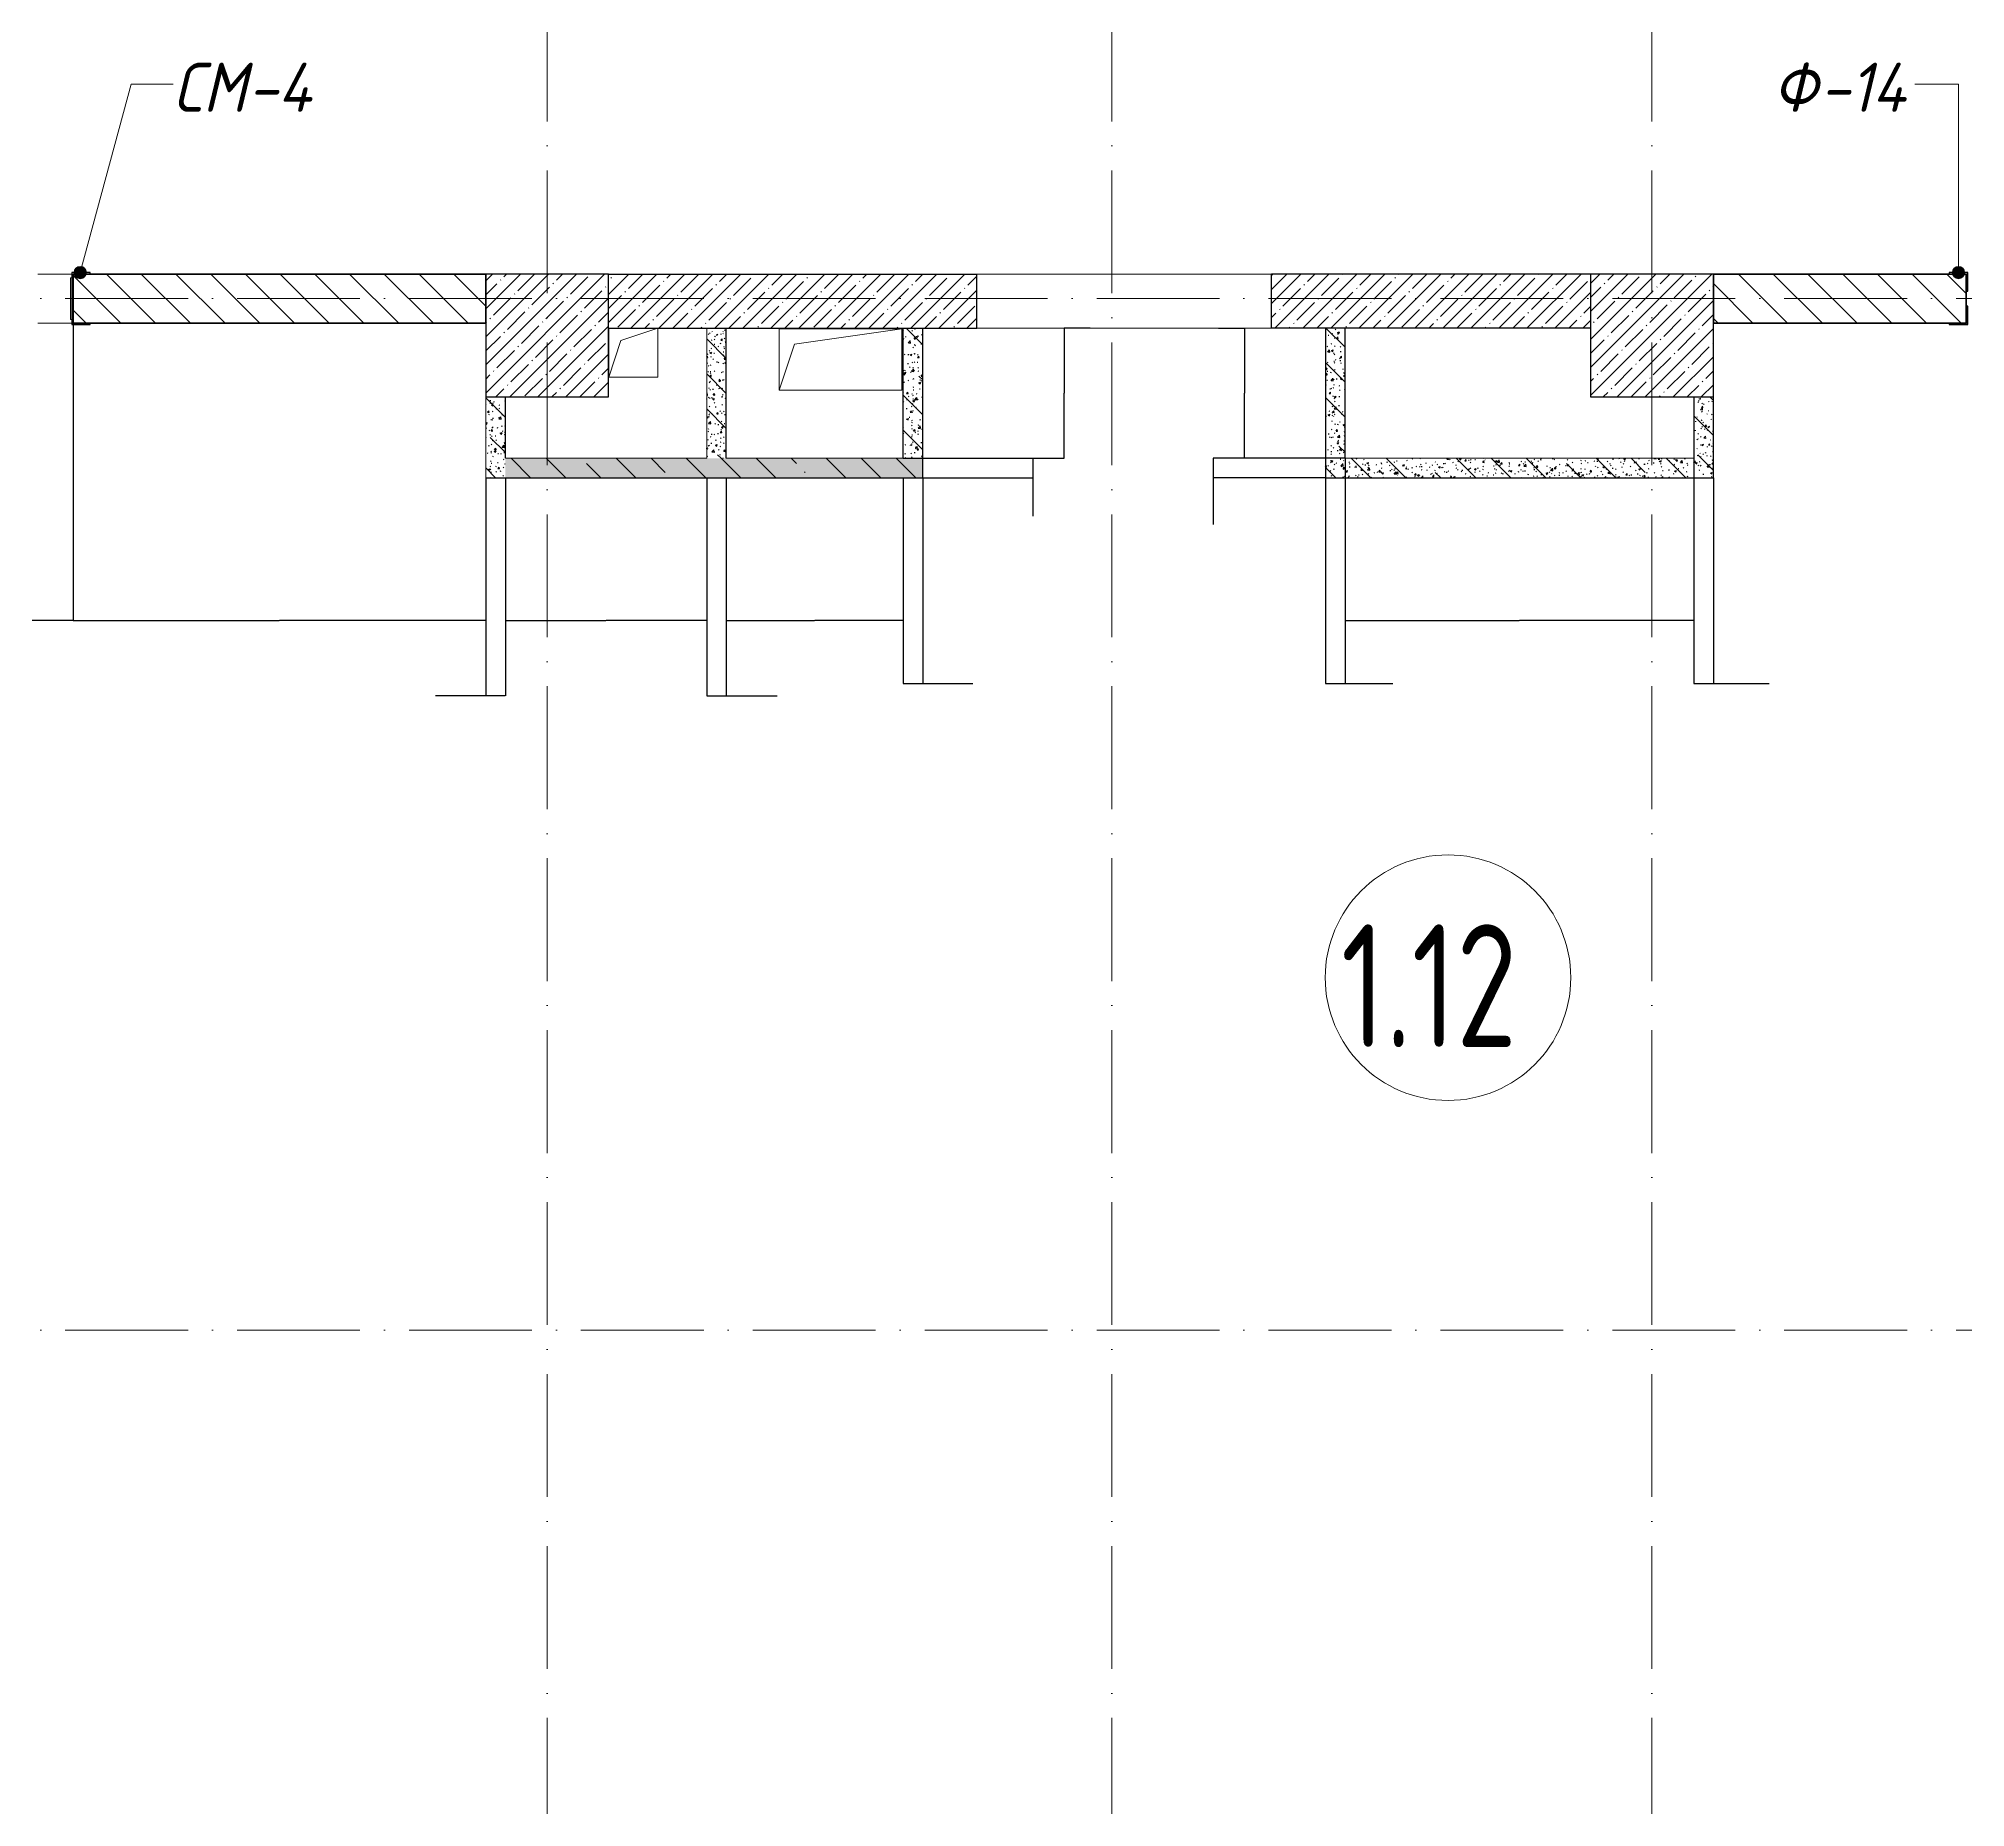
# Model space of a CAD drawing. Header units: millimetres. Extents: x 12986 to 523328, y -9759 to 30092.
# Drawn here: x 112086 to 119934, y 1656 to 8859 of the extents above; entities that cross this region are included whole.
import ezdxf

# ---------------------------------------------------------------- set-up
doc = ezdxf.new("R2010")
doc.units = ezdxf.units.MM
doc.linetypes.add('50_200_ШТРИХ_1Т_ш5_п1_п1_', pattern=[700, 500, -100, 0, -100])
doc.linetypes.add('Штрих короткий', pattern=[300, 150, -150])
for name, color, linetype, lineweight in [('0) ПГП', 1, 'Continuous', 30), ('4) ПГП красный расчет', 12, 'Continuous', 30), ('5) Блок ячеистый', 160, 'Continuous', 60), ('A-ANNO-DIMS', 7, 'Continuous', 9), ('A-AREA-IDEN', 7, 'Continuous', 9), ('A-DOOR-2', 7, 'Continuous', 5), ('A-DOOR-3', 7, 'Штрих короткий', 5), ('A-FLOR', 7, 'Continuous', 9), ('A-GENM', 7, 'Continuous', 9), ('A-GENM-1', 7, 'Continuous', 25), ('A-GENM-IDEN', 7, 'Continuous', 9), ('A-WALL-1', 7, 'Continuous', 25), ('A-WALL-6', 18, 'Continuous', 13), ('A-WALL-PATT-1', 7, 'Continuous', 5), ('A-WALL-PATT-4', 250, 'Continuous', 5), ('I-WALL', 7, 'Continuous', 5), ('S-COLS', 7, 'Continuous', 9), ('S-COLS-1', 7, 'Continuous', 5), ('S-COLS-2', 7, 'Continuous', 25), ('Оси-2', 7, '50_200_ШТРИХ_1Т_ш5_п1_п1_', 9)]:
    doc.layers.add(name, color=color, linetype=linetype, lineweight=lineweight)
doc.styles.add('ISOCPEUR_I_3', font='isocpeui.ttf', dxfattribs={"width": 0.9, "height": 200})
doc.styles.add('СПДС', font='ГОСТ тип А.ttf', dxfattribs={"width": 0.9})
doc.dimstyles.get("Standard").update_dxf_attribs({"dimtxt": 0.18, "dimasz": 0.18, "dimexe": 0.18, "dimexo": 0.0625, "dimgap": 0.09, "dimtad": 0, "dimtih": 1, "dimtoh": 1, "dimdec": 4, "dimzin": 0, "dimdsep": 46, "dimtxsty": 'Standard', "dimcen": 0.09, "dimadec": 0, "dimazin": 0, "dimtfac": 1, "dimtdec": 4, "dimtofl": 0, "dimtmove": 0, "dimatfit": 3, "dimfxl": 1, "dimtolj": 1, "dimtzin": 0, "dimarcsym": 0})
pattern_1 = [(135, (61996.89, 0), (-70.71068, -70.71068), [])]
pattern_2 = [(50, (61996.893, 0), (72.873764, -6.37607), [7.62, -83.82]), (355, (61996.89, 0), (-14.09699, 76.42244), [6.096, -67.056]), (100.451, (62002.966, -0.53), (58.776964, 70.04687), [6.476, -71.236]), (46.184, (61996.89, 20.32), (108.43142, -16.81745), [11.43, -125.73]), (96.636, (62005.93, 18.92), (94.961, 98.97089), [9.714, -106.854]), (351.184, (61996.89, 20.32), (94.96227, 98.97018), [9.144, -100.584]), (21, (62007.053, 15.24), (60.64565, -40.90654), [7.62, -83.82]), (326, (62007.05, 15.24), (24.72083, 73.67493), [6.096, -67.056]), (71.451, (62012.11, 11.83), (85.36689, 32.76874), [6.476, -71.236]), (37.5, (61996.893, 0), (1.235525, 33.822432), [3.353, -62.89, 3.353, -64.719, -67.31]), (37.5, (61996.893, 0), (1.235525, 33.822432), [-134.315, 3.353, -63.957]), (7.5, (61996.893, 0), (26.728146, 40.07255), [3.353, -35.458, 3.353, -61.366, -25.654]), (7.5, (61996.893, 0), (26.728146, 40.07255), [-103.53, 3.353, -22.301]), (327.5, (61974.236, 0), (54.236318, -2.292117), [3.353, -22.047, 3.353, -75.895, -105.156]), (327.5, (61974.236, 0), (54.236318, -2.292117), [-104.648, 3.353, -101.803]), (317.5, (61964.076, 0), (59.25158, 10.17014), [3.353, -29.667, 3.353, -49.276, -74.676]), (317.5, (61964.076, 0), (59.25158, 10.17014), [-85.649, 3.353, -71.323])]
pattern_3 = [(135, (61996.9, 0), (-142.5612, -142.5612), []), (135, (62139.46, 0), (-142.5612, -142.5612), [252.016, -50.403, 3.353, -47.05])]
pattern_4 = [(45, (61996.89, 0), (-57.02463, 57.02463), []), (45, (62053.92, 0), (-57.02463, 57.02463), [100.806, -20.161, 3.353, -16.808])]

# ---------------------------------------------------------------- blocks, each defined once
blk = doc.blocks.new('BSC_Колонна _Прямоугольная - 500х500-V3-АР1_Кладочный план 1 этажа')
at = {"layer": 'S-COLS-1'}
h = blk.add_hatch(dxfattribs=at)
h.set_pattern_fill('FP_11', color=256, style=0, pattern_type=2)
h.set_pattern_definition([(45, (-52160, -7650), (-57.02463, 57.02463), []), (45, (-52102.975, -7650), (-57.02463, 57.02463), [100.806, -20.161, 3.353, -16.808])])
h.paths.add_polyline_path([(-250, -250), (250, -250), (250, 250), (-250, 250), (-250, 30)], flags=0)
at = {"layer": 'S-COLS-2'}
for p, q in [((250, 250), (-250, 250)), ((-250, 250), (-250, -250)), ((250, -250), (250, 30)), ((-250, -250), (250, -250))]:
    blk.add_line(p, q, dxfattribs=at)
blk = doc.blocks.new('BSC_Колонна _Прямоугольная - 500х500-V11-АР1_Кладочный план 1 этажа')
at = {"layer": 'S-COLS-1'}
h = blk.add_hatch(dxfattribs=at)
h.set_pattern_fill('FP_26', color=256, style=0, pattern_type=2)
h.set_pattern_definition([(45, (-56660, -7650), (-57.02463, 57.02463), []), (45, (-56602.975, -7650), (-57.02463, 57.02463), [100.806, -20.161, 3.353, -16.808])])
h.paths.add_polyline_path([(-250, -250), (250, -250), (250, 250), (-250, 250)], flags=0)
at = {"layer": 'S-COLS-2'}
for p, q in [((250, 250), (-250, 250)), ((-250, 250), (-250, -250)), ((250, -250), (250, 250)), ((-250, -250), (250, -250))]:
    blk.add_line(p, q, dxfattribs=at)
blk = doc.blocks.new('AR_Отверстие прямоугольное _в плите_ - AR_Отверстие прямоугольное _в плите_-V47-АР1_Кладочный план 1 этажа')
at = {"layer": 'A-GENM'}
for p, q in [((250, 125), (-250, 125)), ((-250, 125), (-250, -125)), ((-187.5, 62.5), (250, 125)), ((250, -125), (250, 125)), ((-250, -125), (-187.5, 62.5)), ((-250, -125), (250, -125))]:
    blk.add_line(p, q, dxfattribs=at)
blk = doc.blocks.new('AR_Отверстие прямоугольное _в плите_ - AR_Отверстие прямоугольное _в плите_-V48-АР1_Кладочный план 1 этажа')
at = {"layer": 'A-GENM'}
for p, q in [((-100, 100), (-100, -100)), ((-50, 50), (100, 100)), ((100, -100), (100, 100)), ((-100, -100), (-50, 50)), ((-100, -100), (100, -100))]:
    blk.add_line(p, q, dxfattribs=at)
blk = doc.blocks.new('Проем_Дверь_БезПР - 1650х2400h витражный-V83-АР1_Кладочный план 1 этажа')
at = {"layer": 'A-DOOR-3'}
for p, q in [((819, 100), (-825, 100)), ((819, -100), (-825, -100))]:
    blk.add_line(p, q, dxfattribs=at)
blk = doc.blocks.new('Фахверк_СКБ_Уголок_Тип 2 - СМ-4_200х2530h-26866777-АР1_Кладочный план 1 этажа')
at = {"layer": 'A-GENM-1'}
for p, q in [((125, 156), (125, 81)), ((200, 156), (125, 156)), ((125, 81), (131, 81)), ((131, 81), (131, 150)), ((131, 150), (200, 150)), ((200, 150), (200, 156)), ((131, 19), (125, 19)), ((125, 19), (125, -56)), ((131, -50), (131, 19)), ((125, -56), (200, -56)), ((200, -50), (131, -50)), ((200, -56), (200, -50))]:
    blk.add_line(p, q, dxfattribs=at)
blk = doc.blocks.new('Стойка_Влож_Полоса боковая - Полоса-27101091-АР1_Кладочный план 1 этажа')
at = {"layer": 'A-GENM'}
for p, q in [((-5, 85), (0, 85)), ((-5, -85), (-5, 85)), ((0, 31), (0, -31)), ((0, -85), (-5, -85))]:
    blk.add_line(p, q, dxfattribs=at)
blk = doc.blocks.new('Фахверк_СКБ_Уголок - Ф-14_200х4010 h _потолок _3_880_-26977327-АР1_Кладочный план 1 этажа')
at = {"layer": 'A-GENM-1'}
for p, q in [((200, 156), (125, 156)), ((125, 156), (125, 81)), ((125, 81), (131, 81)), ((131, 81), (131, 150)), ((131, 150), (200, 150)), ((200, 150), (200, 156)), ((131, 19), (125, 19)), ((125, 19), (125, -56)), ((131, -50), (131, 19)), ((125, -56), (200, -56)), ((200, -50), (131, -50)), ((200, -56), (200, -50))]:
    blk.add_line(p, q, dxfattribs=at)
blk = doc.blocks.new('DIMBLOCK358-АР1_Кладочный план 1 этажа')
at = {"layer": 'A-ANNO-DIMS', "color": 0, "lineweight": -2, "transparency": 16777216}
for p, q in [((110576.9, 7699.9), (110576.9, 6489.1)), ((112226.9, 7699.9), (112226.9, 6489.1)), ((110577.1, 6489.3), (111401.2, 6489.3)), ((112226.7, 6489.3), (111402.6, 6489.3))]:
    blk.add_line(p, q, dxfattribs=at)
at = {"layer": 'A-ANNO-DIMS', "color": 0, "transparency": 16777216}
for points in [[(110577.1, 6489.4), (110577.1, 6489.3), (110576.9, 6489.3)], [(112226.7, 6489.4), (112226.7, 6489.3), (112226.9, 6489.3)]]:
    blk.add_solid(points, dxfattribs=at)
at = {"layer": 'Defpoints', "color": 0, "transparency": 16777216}
for p in [(110576.9, 7700), (112226.9, 7700), (112226.9, 6489.3)]:
    blk.add_point(p, dxfattribs=at)
at = {"layer": 'A-ANNO-DIMS', "color": 0, "transparency": 16777216, "insert": (111401.9, 6489.3), "char_height": 0.18, "width": 560.814, "attachment_point": 5}
blk.add_mtext('\\A1;1650.0000', dxfattribs=at)
blk = doc.blocks.new('DIMBLOCK359-АР1_Кладочный план 1 этажа')
at = {"layer": 'A-ANNO-DIMS', "color": 0, "lineweight": -2, "transparency": 16777216}
for p, q in [((112226.9, 7699.9), (112226.9, 6489.1)), ((113906.9, 7069.9), (113906.9, 6489.1)), ((112227.1, 6489.3), (113066.1, 6489.3)), ((113906.7, 6489.3), (113067.7, 6489.3))]:
    blk.add_line(p, q, dxfattribs=at)
at = {"layer": 'A-ANNO-DIMS', "color": 0, "transparency": 16777216}
for points in [[(112227.1, 6489.4), (112227.1, 6489.3), (112226.9, 6489.3)], [(113906.7, 6489.4), (113906.7, 6489.3), (113906.9, 6489.3)]]:
    blk.add_solid(points, dxfattribs=at)
at = {"layer": 'Defpoints', "color": 0, "transparency": 16777216}
for p in [(112226.9, 7700), (113906.9, 7070), (113906.9, 6489.3)]:
    blk.add_point(p, dxfattribs=at)
at = {"layer": 'A-ANNO-DIMS', "color": 0, "transparency": 16777216, "insert": (113066.9, 6489.3), "char_height": 0.18, "width": 560.814, "attachment_point": 5}
blk.add_mtext('\\A1;1679.9999', dxfattribs=at)
blk = doc.blocks.new('DIMBLOCK360-АР1_Кладочный план 1 этажа')
at = {"layer": 'A-ANNO-DIMS', "color": 0, "lineweight": -2, "transparency": 16777216}
for p, q in [((113906.9, 7069.9), (113906.9, 6182.2)), ((113986.9, 7066.9), (113986.9, 6182.2)), ((113906.9, 6182.4), (113702, 6182.4)), ((113986.7, 6182.4), (113907.1, 6182.4))]:
    blk.add_line(p, q, dxfattribs=at)
at = {"layer": 'A-ANNO-DIMS', "color": 0, "transparency": 16777216}
for points in [[(113907.1, 6182.4), (113907.1, 6182.3), (113906.9, 6182.4)], [(113986.7, 6182.4), (113986.7, 6182.3), (113986.9, 6182.4)]]:
    blk.add_solid(points, dxfattribs=at)
at = {"layer": 'Defpoints', "color": 0, "transparency": 16777216}
for p in [(113906.9, 7070), (113986.9, 7067), (113986.9, 6182.4)]:
    blk.add_point(p, dxfattribs=at)
at = {"layer": 'A-ANNO-DIMS', "color": 0, "transparency": 16777216, "insert": (113549.7, 6182.5), "char_height": 0.18, "width": 303.391, "attachment_point": 1, "line_spacing_factor": 1.149209}
blk.add_mtext('\\A1;80.0000', dxfattribs=at)
blk = doc.blocks.new('DIMBLOCK361-АР1_Кладочный план 1 этажа')
at = {"layer": 'A-ANNO-DIMS', "color": 0, "lineweight": -2, "transparency": 16777216}
for p, q in [((113986.9, 7066.9), (113986.9, 6489.1)), ((114806.9, 7066.9), (114806.9, 6489.1)), ((113987.1, 6489.3), (114396.2, 6489.3)), ((114806.7, 6489.3), (114397.5, 6489.3))]:
    blk.add_line(p, q, dxfattribs=at)
at = {"layer": 'A-ANNO-DIMS', "color": 0, "transparency": 16777216}
for points in [[(113987.1, 6489.4), (113987.1, 6489.3), (113986.9, 6489.3)], [(114806.7, 6489.4), (114806.7, 6489.3), (114806.9, 6489.3)]]:
    blk.add_solid(points, dxfattribs=at)
at = {"layer": 'Defpoints', "color": 0, "transparency": 16777216}
for p in [(113986.9, 7067), (114806.9, 7067), (114806.9, 6489.3)]:
    blk.add_point(p, dxfattribs=at)
at = {"layer": 'A-ANNO-DIMS', "color": 0, "transparency": 16777216, "insert": (114396.9, 6489.3), "char_height": 0.18, "width": 455.087, "attachment_point": 5}
blk.add_mtext('\\A1;820.0000', dxfattribs=at)
blk = doc.blocks.new('DIMBLOCK362-АР1_Кладочный план 1 этажа')
at = {"layer": 'A-ANNO-DIMS', "color": 0, "lineweight": -2, "transparency": 16777216}
for p, q in [((114806.9, 7066.9), (114806.9, 6182.2)), ((114886.9, 7066.9), (114886.9, 6182.2)), ((114807.1, 6182.4), (114886.7, 6182.4)), ((114886.9, 6182.4), (115094.2, 6182.4))]:
    blk.add_line(p, q, dxfattribs=at)
at = {"layer": 'A-ANNO-DIMS', "color": 0, "transparency": 16777216}
for points in [[(114807.1, 6182.4), (114807.1, 6182.3), (114806.9, 6182.4)], [(114886.7, 6182.4), (114886.7, 6182.3), (114886.9, 6182.4)]]:
    blk.add_solid(points, dxfattribs=at)
at = {"layer": 'Defpoints', "color": 0, "transparency": 16777216}
for p in [(114806.9, 7067), (114886.9, 7067), (114886.9, 6182.4)]:
    blk.add_point(p, dxfattribs=at)
at = {"layer": 'A-ANNO-DIMS', "color": 0, "transparency": 16777216, "insert": (114943.1, 6182.5), "char_height": 0.18, "width": 303.391, "attachment_point": 1, "line_spacing_factor": 1.149209}
blk.add_mtext('\\A1;80.0000', dxfattribs=at)
blk = doc.blocks.new('DIMBLOCK363-АР1_Кладочный план 1 этажа')
at = {"layer": 'A-ANNO-DIMS', "color": 0, "lineweight": -2, "transparency": 16777216}
for p, q in [((114886.9, 7066.9), (114886.9, 6489.1)), ((115606.9, 7066.9), (115606.9, 6489.1)), ((114887.1, 6489.3), (115246.2, 6489.3)), ((115606.7, 6489.3), (115247.5, 6489.3))]:
    blk.add_line(p, q, dxfattribs=at)
at = {"layer": 'A-ANNO-DIMS', "color": 0, "transparency": 16777216}
for points in [[(114887.1, 6489.4), (114887.1, 6489.3), (114886.9, 6489.3)], [(115606.7, 6489.4), (115606.7, 6489.3), (115606.9, 6489.3)]]:
    blk.add_solid(points, dxfattribs=at)
at = {"layer": 'Defpoints', "color": 0, "transparency": 16777216}
for p in [(114886.9, 7067), (115606.9, 7067), (115606.9, 6489.3)]:
    blk.add_point(p, dxfattribs=at)
at = {"layer": 'A-ANNO-DIMS', "color": 0, "transparency": 16777216, "insert": (115246.9, 6489.3), "char_height": 0.18, "width": 455.087, "attachment_point": 5}
blk.add_mtext('\\A1;720.0000', dxfattribs=at)
blk = doc.blocks.new('DIMBLOCK364-АР1_Кладочный план 1 этажа')
at = {"layer": 'A-ANNO-DIMS', "color": 0, "lineweight": -2, "transparency": 16777216}
for p, q in [((115606.9, 7066.9), (115606.9, 6232.2)), ((115686.9, 7069.9), (115686.9, 6232.2)), ((115607.1, 6232.4), (115686.7, 6232.4)), ((115686.9, 6232.4), (115891.5, 6232.4))]:
    blk.add_line(p, q, dxfattribs=at)
at = {"layer": 'A-ANNO-DIMS', "color": 0, "transparency": 16777216}
for points in [[(115607.1, 6232.4), (115607.1, 6232.3), (115606.9, 6232.4)], [(115686.7, 6232.4), (115686.7, 6232.3), (115686.9, 6232.4)]]:
    blk.add_solid(points, dxfattribs=at)
at = {"layer": 'Defpoints', "color": 0, "transparency": 16777216}
for p in [(115606.9, 7067), (115686.9, 7070), (115686.9, 6232.4)]:
    blk.add_point(p, dxfattribs=at)
at = {"layer": 'A-ANNO-DIMS', "color": 0, "transparency": 16777216, "insert": (115740.4, 6232.5), "char_height": 0.18, "width": 303.391, "attachment_point": 1, "line_spacing_factor": 1.149209}
blk.add_mtext('\\A1;80.0000', dxfattribs=at)
blk = doc.blocks.new('DIMBLOCK367-АР1_Кладочный план 1 этажа')
at = {"layer": 'A-ANNO-DIMS', "color": 0, "lineweight": -2, "transparency": 16777216}
for p, q in [((116368.9, 7680), (116262.7, 7680)), ((116262.9, 7679.8), (116262.9, 7415.2)), ((116262.9, 7150.2), (116262.9, 7414.8)), ((115607, 7150), (116263.1, 7150))]:
    blk.add_line(p, q, dxfattribs=at)
at = {"layer": 'A-ANNO-DIMS', "color": 0, "transparency": 16777216}
for points in [[(116262.8, 7679.8), (116262.9, 7679.8), (116262.9, 7680)], [(116262.8, 7150.2), (116262.9, 7150.2), (116262.9, 7150)]]:
    blk.add_solid(points, dxfattribs=at)
at = {"layer": 'Defpoints', "color": 0, "transparency": 16777216}
for p in [(116368.9, 7680), (115606.9, 7150), (116262.9, 7150)]:
    blk.add_point(p, dxfattribs=at)
at = {"layer": 'A-ANNO-DIMS', "color": 0, "transparency": 16777216, "insert": (116262.9, 7415), "char_height": 0.18, "width": 455.087, "attachment_point": 5}
blk.add_mtext('\\A1;530.0000', dxfattribs=at)
blk = doc.blocks.new('DIMBLOCK368-АР1_Кладочный план 1 этажа')
at = {"layer": 'A-ANNO-DIMS', "color": 0, "lineweight": -2, "transparency": 16777216}
for p, q in [((115607, 7150), (116135.5, 7150)), ((116135.3, 7149.8), (116135.3, 7070.2)), ((115687, 7070), (116135.5, 7070)), ((116135.3, 7070), (116135.3, 6914.1)), ((116135.3, 6914.1), (116135.1, 6914.1))]:
    blk.add_line(p, q, dxfattribs=at)
at = {"layer": 'A-ANNO-DIMS', "color": 0, "transparency": 16777216}
for points in [[(116135.3, 7149.8), (116135.3, 7149.8), (116135.3, 7150)], [(116135.3, 7070.2), (116135.3, 7070.2), (116135.3, 7070)]]:
    blk.add_solid(points, dxfattribs=at)
at = {"layer": 'Defpoints', "color": 0, "transparency": 16777216}
for p in [(115606.9, 7150), (115686.9, 7070), (116135.3, 7070)]:
    blk.add_point(p, dxfattribs=at)
at = {"layer": 'A-ANNO-DIMS', "color": 0, "transparency": 16777216, "insert": (116134.8, 6762.4), "char_height": 0.18, "width": 303.391, "attachment_point": 1, "rotation": 90, "line_spacing_factor": 1.149209}
blk.add_mtext('\\A1;80.0000', dxfattribs=at)
blk = doc.blocks.new('DIMBLOCK369-АР1_Кладочный план 1 этажа')
at = {"layer": 'A-ANNO-DIMS', "color": 0, "lineweight": -2, "transparency": 16777216}
for p, q in [((117406.9, 7149.9), (117406.9, 6232.2)), ((117326.9, 7069.9), (117326.9, 6232.2)), ((117327.1, 6232.4), (117406.7, 6232.4)), ((117406.9, 6232.4), (117601.2, 6232.4))]:
    blk.add_line(p, q, dxfattribs=at)
at = {"layer": 'A-ANNO-DIMS', "color": 0, "transparency": 16777216}
for points in [[(117327.1, 6232.4), (117327.1, 6232.3), (117326.9, 6232.4)], [(117406.7, 6232.4), (117406.7, 6232.3), (117406.9, 6232.4)]]:
    blk.add_solid(points, dxfattribs=at)
at = {"layer": 'Defpoints', "color": 0, "transparency": 16777216}
for p in [(117406.9, 7150), (117326.9, 7070), (117406.9, 6232.4)]:
    blk.add_point(p, dxfattribs=at)
at = {"layer": 'A-ANNO-DIMS', "color": 0, "transparency": 16777216, "insert": (117450.1, 6232.5), "char_height": 0.18, "width": 303.391, "attachment_point": 1, "line_spacing_factor": 1.149209}
blk.add_mtext('\\A1;80.0000', dxfattribs=at)
blk = doc.blocks.new('DIMBLOCK370-АР1_Кладочный план 1 этажа')
at = {"layer": 'A-ANNO-DIMS', "color": 0, "lineweight": -2, "transparency": 16777216}
for p, q in [((117406.9, 7149.9), (117406.9, 6489.1)), ((118826.9, 7149.9), (118826.9, 6489.1)), ((117407.1, 6489.3), (118116.2, 6489.3)), ((118826.7, 6489.3), (118117.6, 6489.3))]:
    blk.add_line(p, q, dxfattribs=at)
at = {"layer": 'A-ANNO-DIMS', "color": 0, "transparency": 16777216}
for points in [[(117407.1, 6489.4), (117407.1, 6489.3), (117406.9, 6489.3)], [(118826.7, 6489.4), (118826.7, 6489.3), (118826.9, 6489.3)]]:
    blk.add_solid(points, dxfattribs=at)
at = {"layer": 'Defpoints', "color": 0, "transparency": 16777216}
for p in [(117406.9, 7150), (118826.9, 7150), (118826.9, 6489.3)]:
    blk.add_point(p, dxfattribs=at)
at = {"layer": 'A-ANNO-DIMS', "color": 0, "transparency": 16777216, "insert": (118116.9, 6489.3), "char_height": 0.18, "width": 579.201, "attachment_point": 5}
blk.add_mtext('\\A1;1420.0000', dxfattribs=at)
blk = doc.blocks.new('DIMBLOCK371-АР1_Кладочный план 1 этажа')
at = {"layer": 'A-ANNO-DIMS', "color": 0, "lineweight": -2, "transparency": 16777216}
for p, q in [((118826.9, 7149.9), (118826.9, 6232.2)), ((118906.9, 7069.9), (118906.9, 6232.2)), ((118827.1, 6232.4), (118906.7, 6232.4)), ((118906.9, 6232.4), (119134.4, 6232.4))]:
    blk.add_line(p, q, dxfattribs=at)
at = {"layer": 'A-ANNO-DIMS', "color": 0, "transparency": 16777216}
for points in [[(118827.1, 6232.4), (118827.1, 6232.3), (118826.9, 6232.4)], [(118906.7, 6232.4), (118906.7, 6232.3), (118906.9, 6232.4)]]:
    blk.add_solid(points, dxfattribs=at)
at = {"layer": 'Defpoints', "color": 0, "transparency": 16777216}
for p in [(118826.9, 7150), (118906.9, 7070), (118906.9, 6232.4)]:
    blk.add_point(p, dxfattribs=at)
at = {"layer": 'A-ANNO-DIMS', "color": 0, "transparency": 16777216, "insert": (118983.3, 6232.5), "char_height": 0.18, "width": 303.391, "attachment_point": 1, "line_spacing_factor": 1.149209}
blk.add_mtext('\\A1;80.0000', dxfattribs=at)
blk = doc.blocks.new('DIMBLOCK372-АР1_Кладочный план 1 этажа')
at = {"layer": 'A-ANNO-DIMS', "color": 0, "lineweight": -2, "transparency": 16777216}
for p, q in [((117406.8, 7150), (116869.9, 7150)), ((116870.1, 7149.8), (116870.1, 7070.2)), ((117326.8, 7070), (116869.9, 7070)), ((116870.1, 7070), (116870.1, 6880.7)), ((116870.1, 6880.7), (116869.9, 6880.7))]:
    blk.add_line(p, q, dxfattribs=at)
at = {"layer": 'A-ANNO-DIMS', "color": 0, "transparency": 16777216}
for points in [[(116870, 7149.8), (116870.1, 7149.8), (116870.1, 7150)], [(116870, 7070.2), (116870.1, 7070.2), (116870.1, 7070)]]:
    blk.add_solid(points, dxfattribs=at)
at = {"layer": 'Defpoints', "color": 0, "transparency": 16777216}
for p in [(116870.1, 7150), (117406.9, 7150), (117326.9, 7070)]:
    blk.add_point(p, dxfattribs=at)
at = {"layer": 'A-ANNO-DIMS', "color": 0, "transparency": 16777216, "insert": (116869.5, 6729), "char_height": 0.18, "width": 303.391, "attachment_point": 1, "rotation": 90, "line_spacing_factor": 1.149209}
blk.add_mtext('\\A1;80.0000', dxfattribs=at)
blk = doc.blocks.new('DIMBLOCK373-АР1_Кладочный план 1 этажа')
at = {"layer": 'A-ANNO-DIMS', "color": 0, "lineweight": -2, "transparency": 16777216}
for p, q in [((116891.6, 7680), (116997.8, 7680)), ((116997.6, 7679.8), (116997.6, 7415.2)), ((116997.6, 7150.2), (116997.6, 7414.8)), ((117406.8, 7150), (116997.4, 7150))]:
    blk.add_line(p, q, dxfattribs=at)
at = {"layer": 'A-ANNO-DIMS', "color": 0, "transparency": 16777216}
for points in [[(116997.6, 7679.8), (116997.7, 7679.8), (116997.6, 7680)], [(116997.6, 7150.2), (116997.7, 7150.2), (116997.6, 7150)]]:
    blk.add_solid(points, dxfattribs=at)
at = {"layer": 'Defpoints', "color": 0, "transparency": 16777216}
for p in [(116891.6, 7680), (116997.6, 7680), (117406.9, 7150)]:
    blk.add_point(p, dxfattribs=at)
at = {"layer": 'A-ANNO-DIMS', "color": 0, "transparency": 16777216, "insert": (116997.6, 7415), "char_height": 0.18, "width": 455.087, "attachment_point": 5}
blk.add_mtext('\\A1;530.0000', dxfattribs=at)
blk = doc.blocks.new('Марка_Помещения - Номер-25198446-Объем проектирования 1 этажа')
at = {"layer": 'A-AREA-IDEN'}
for start, end in [(360, 180), (180, 360)]:
    blk.add_arc((0, 0), 2.5, start, end, dxfattribs=at)

msp = doc.modelspace()

# ---------------------------------------------------------------- hatches: boundary and pattern name
at = {"layer": '0) ПГП'}
h = msp.add_hatch(dxfattribs=at)
h.set_pattern_fill('FP_16', color=256, style=0, pattern_type=2)
h.set_pattern_definition(pattern_2)
h.paths.add_polyline_path([(114886.89327, 7150.00001), (114886.89327, 7640.00001), (114806.89327, 7640.00001), (114806.89327, 7150.00001)], flags=0)
h = msp.add_hatch(dxfattribs=at)
h.set_pattern_fill('FP_16', color=256, style=0, pattern_type=2)
h.set_pattern_definition(pattern_2)
h.paths.add_polyline_path([(115606.89327, 7150.00001), (115686.89327, 7150.00001), (115686.89327, 7640.00001), (115606.89327, 7640.00001)], flags=0)
h = msp.add_hatch(dxfattribs=at)
h.set_pattern_fill('FP_17', color=256, style=0, pattern_type=2)
h.set_pattern_definition(pattern_3)
h.paths.add_polyline_path([(115606.89327, 7150.00001), (115686.89327, 7150.00001), (115686.89327, 7640.00001), (115606.89327, 7640.00001)], flags=0)
h = msp.add_hatch(dxfattribs=at)
h.set_pattern_fill('FP_16', color=256, style=0, pattern_type=2)
h.set_pattern_definition(pattern_2)
h.paths.add_polyline_path([(117406.89327, 7070.00001), (117406.89327, 7680.00001), (117326.89327, 7680.00001), (117326.89327, 7070.00001)], flags=0)
h = msp.add_hatch(dxfattribs=at)
h.set_pattern_fill('FP_17', color=256, style=0, pattern_type=2)
h.set_pattern_definition(pattern_3)
h.paths.add_polyline_path([(117406.89327, 7070.00001), (117406.89327, 7680.00001), (117326.89327, 7680.00001), (117326.89327, 7070.00001)], flags=0)
h = msp.add_hatch(dxfattribs=at)
h.set_pattern_fill('FP_16', color=256, style=0, pattern_type=2)
h.set_pattern_definition(pattern_2)
h.paths.add_polyline_path([(113986.89327, 7070.00001), (113986.89327, 7400.00001), (113906.89327, 7400.00001), (113906.89327, 7070.00001)], flags=0)
h = msp.add_hatch(dxfattribs=at)
h.set_pattern_fill('FP_16', color=256, style=0, pattern_type=2)
h.set_pattern_definition(pattern_2)
h.paths.add_polyline_path([(115686.89327, 7070.00001), (115686.89327, 7150.00001), (113986.89327, 7150.00001), (113986.89327, 7070.00001), (114616.18047, 7070.00001)], flags=0)
h = msp.add_hatch(dxfattribs=at)
h.set_pattern_fill('FP_17', color=256, style=0, pattern_type=2)
h.set_pattern_definition(pattern_3)
h.paths.add_polyline_path([(115686.89327, 7070.00001), (115686.89327, 7150.00001), (113986.89327, 7150.00001), (113986.89327, 7070.00001), (114616.18047, 7070.00001)], flags=0)
h = msp.add_hatch(dxfattribs=at)
h.set_pattern_fill('FP_16', color=256, style=0, pattern_type=2)
h.set_pattern_definition(pattern_2)
h.paths.add_polyline_path([(118906.89327, 7070.00001), (118906.89327, 7150.00001), (117406.89327, 7150.00001), (117406.89327, 7070.00001), (117680.71172, 7070.00001)], flags=0)
h = msp.add_hatch(dxfattribs=at)
h.set_pattern_fill('FP_17', color=256, style=0, pattern_type=2)
h.set_pattern_definition(pattern_3)
h.paths.add_polyline_path([(118906.89327, 7070.00001), (118906.89327, 7150.00001), (117406.89327, 7150.00001), (117406.89327, 7070.00001), (117680.71172, 7070.00001)], flags=0)
at = {"layer": '5) Блок ячеистый'}
h = msp.add_hatch(dxfattribs=at)
h.set_pattern_fill('FP_3', color=256, style=0, pattern_type=2)
h.set_pattern_definition(pattern_1)
h.paths.add_polyline_path([(113906.89327, 7700.00001), (113906.89327, 7900.00001), (112226.89333, 7900.00001), (112226.89333, 7700.00001), (112295.89333, 7700.00001)], flags=0)
h.paths.add_polyline_path([(110507.89333, 7700.00001), (110576.89333, 7700.00001), (110576.89333, 7900.00001), (109906.89333, 7900.00001), (109906.89333, 7700.00001)], flags=0)
h = msp.add_hatch(dxfattribs=at)
h.set_pattern_fill('FP_3', color=256, style=0, pattern_type=2)
h.set_pattern_definition(pattern_1)
h.paths.add_polyline_path([(121586.89327, 7700.00001), (122906.89327, 7700.00001), (122906.89327, 7900.00001), (121586.89327, 7900.00001), (121586.89327, 7769.00001)], flags=0)
h.paths.add_polyline_path([(118906.89327, 7700.00001), (119936.89327, 7700.00001), (119936.89327, 7900.00001), (118906.89327, 7900.00001), (118906.89327, 7831.00001)], flags=0)
at = {"layer": 'A-GENM-IDEN'}
h = msp.add_hatch(color=256, dxfattribs=at)
edge = h.paths.add_edge_path(flags=0)
edge.add_arc((112255.89333, 7906.00001), 25, 0, 360)
h = msp.add_hatch(color=256, dxfattribs=at)
edge = h.paths.add_edge_path(flags=0)
edge.add_arc((119905.39327, 7906.00001), 25, 0, 360)
at = {"layer": 'A-WALL-PATT-1'}
h = msp.add_hatch(dxfattribs=at)
h.set_pattern_fill('FP_1', color=256, style=0, pattern_type=2)
h.set_pattern_definition(pattern_4)
h.paths.add_polyline_path([(117158.14802, 7680.00001), (117158.14802, 7900.00001), (117106.89327, 7900.00001), (117106.89327, 7680.00001)], flags=0)
h.paths.add_polyline_path([(115906.89327, 7680.00001), (115906.89327, 7900.00001), (114406.89327, 7900.00001), (114406.89327, 7680.00001), (115686.89327, 7680.00001)], flags=0)
h = msp.add_hatch(dxfattribs=at)
h.set_pattern_fill('FP_1', color=256, style=0, pattern_type=2)
h.set_pattern_definition(pattern_4)
h.paths.add_polyline_path([(118406.89327, 7680.00001), (118406.89327, 7900.00001), (117158.14802, 7900.00001), (117158.14802, 7680.00001), (117680.71172, 7680.00001)], flags=0)
at = {"layer": 'A-WALL-PATT-4'}
h = msp.add_hatch(dxfattribs=at)
h.set_pattern_fill('FP_16', color=256, style=0, pattern_type=2)
h.set_pattern_definition(pattern_2)
h.paths.add_polyline_path([(114806.89327, 7640.00001), (114886.89327, 7640.00001), (114886.89327, 7680.00001), (114806.89327, 7680.00001)], flags=0)
h = msp.add_hatch(dxfattribs=at)
h.set_pattern_fill('FP_17', color=256, style=0, pattern_type=2)
h.set_pattern_definition(pattern_3)
h.paths.add_polyline_path([(114886.89327, 7150.00001), (114886.89327, 7640.00001), (114806.89327, 7640.00001), (114806.89327, 7150.00001)], flags=0)
h = msp.add_hatch(dxfattribs=at)
h.set_pattern_fill('FP_16', color=256, style=0, pattern_type=2)
h.set_pattern_definition(pattern_2)
h.paths.add_polyline_path([(115606.89327, 7640.00001), (115686.89327, 7640.00001), (115686.89327, 7680.00001), (115606.89327, 7680.00001)], flags=0)
h = msp.add_hatch(dxfattribs=at)
h.set_pattern_fill('FP_44', color=256, style=0, pattern_type=2)
h.set_pattern_definition([(135, (61996.9, 0), (-142.5619, -142.5619), []), (135, (62139.46, 0), (-142.5619, -142.5619), [252.016, -50.403, 3.353, -47.05])])
h.paths.add_polyline_path([(115606.89327, 7640.00001), (115686.89327, 7640.00001), (115686.89327, 7680.00001), (115606.89327, 7680.00001)], flags=0)
h = msp.add_hatch(dxfattribs=at)
h.set_pattern_fill('FP_17', color=256, style=0, pattern_type=2)
h.set_pattern_definition(pattern_3)
h.paths.add_polyline_path([(113986.89327, 7070.00001), (113986.89327, 7400.00001), (113906.89327, 7400.00001), (113906.89327, 7070.00001)], flags=0)
h = msp.add_hatch(dxfattribs=at)
h.set_pattern_fill('FP_16', color=256, style=0, pattern_type=2)
h.set_pattern_definition(pattern_2)
h.paths.add_polyline_path([(118906.89327, 7150.00001), (118906.89327, 7400.00001), (118826.89327, 7400.00001), (118826.89327, 7150.00001)], flags=0)
h = msp.add_hatch(dxfattribs=at)
h.set_pattern_fill('FP_17', color=256, style=0, pattern_type=2)
h.set_pattern_definition(pattern_3)
h.paths.add_polyline_path([(118906.89327, 7150.00001), (118906.89327, 7400.00001), (118826.89327, 7400.00001), (118826.89327, 7150.00001)], flags=0)

# ---------------------------------------------------------------- linework, layer by layer
at = {"layer": '0) ПГП'}
for p, q in [((115686.89327, 7070.00001), (115686.89327, 7680.00001)), ((117326.89327, 7680.00001), (117326.89327, 7070.00001)), ((118906.89327, 7070.00001), (118906.89327, 7400.00001))]:
    msp.add_line(p, q, dxfattribs=at)
at = {"layer": '4) ПГП красный расчет'}
for p, q in [((114886.89327, 7150.00001), (114886.89327, 7680.00001)), ((115606.89327, 7150.00001), (115606.89327, 7680.00001)), ((117406.89327, 7150.00001), (117406.89327, 7680.00001)), ((113986.89327, 7150.00001), (113986.89327, 7400.00001)), ((118826.89327, 7400.00001), (118826.89327, 7150.00001)), ((113906.89327, 7070.00001), (115686.89327, 7070.00001)), ((117326.89327, 7070.00001), (118906.89327, 7070.00001))]:
    msp.add_line(p, q, dxfattribs=at)
at = {"layer": '5) Блок ячеистый'}
for p, q in [((113906.89327, 7900.00001), (112295.89333, 7900.00001)), ((119867.89327, 7900.00001), (118906.89327, 7900.00001)), ((112226.89333, 7769.00001), (112226.89333, 7831.00001)), ((112295.89333, 7700.00001), (113906.89327, 7700.00001)), ((118906.89327, 7700.00001), (119867.89327, 7700.00001))]:
    msp.add_line(p, q, dxfattribs=at)
for points in [[(112226.89333, 7900.00001), (113906.89327, 7900.00001), (113906.89327, 7700.00001), (112226.89333, 7700.00001)], [(118906.89327, 7900.00001), (119936.89327, 7900.00001), (119936.89327, 7700.00001), (118906.89327, 7700.00001)]]:
    msp.add_lwpolyline(points, close=True, dxfattribs=at)
at = {"layer": 'A-FLOR'}
for p, q in [((114407.89327, 7480.00001), (114407.89327, 7680.00001)), ((114607.89327, 7680.00001), (114607.89327, 7480.00001)), ((115101.89327, 7677.00001), (115601.89327, 7677.00001)), ((115101.89327, 7427.00001), (115101.89327, 7677.00001)), ((115601.89327, 7677.00001), (115601.89327, 7427.00001)), ((114607.89327, 7480.00001), (114407.89327, 7480.00001)), ((115601.89327, 7427.00001), (115101.89327, 7427.00001))]:
    msp.add_line(p, q, dxfattribs=at)
at = {"layer": 'A-GENM-IDEN'}
for p, q in [((112255.89333, 7906.00001), (112462.71045, 8672.99133)), ((112462.71045, 8672.99133), (112633.71049, 8672.99133)), ((119905.39327, 8672.99133), (119727.51715, 8672.99133)), ((119905.39327, 7906.00001), (119905.39327, 8672.99133))]:
    msp.add_line(p, q, dxfattribs=at)
for centre in [(112255.89333, 7906.00001), (119905.39327, 7906.00001)]:
    msp.add_circle(centre, 25, dxfattribs=at)
at = {"layer": 'A-WALL-1'}
for p, q in [((114406.89327, 7900.00001), (115906.89327, 7900.00001)), ((114406.89327, 7680.00001), (114406.89327, 7900.00001)), ((115906.89327, 7680.00001), (115906.89327, 7900.00001)), ((118406.89327, 7900.00001), (117106.89327, 7900.00001)), ((117106.89327, 7680.00001), (117106.89327, 7900.00001)), ((114406.89327, 7680.00001), (115906.89327, 7680.00001)), ((118406.89327, 7680.00001), (117106.89327, 7680.00001))]:
    msp.add_line(p, q, dxfattribs=at)
at = {"layer": 'A-WALL-6'}
for p, q in [((114806.89327, 7150.00001), (114806.89327, 7680.00001)), ((113906.89327, 7400.00001), (113906.89327, 7070.00001)), ((114806.89327, 7150.00001), (113986.89327, 7150.00001)), ((115606.89327, 7150.00001), (114886.89327, 7150.00001)), ((118826.89327, 7150.00001), (117406.89327, 7150.00001))]:
    msp.add_line(p, q, dxfattribs=at)
at = {"layer": 'I-WALL'}
for p, q in [((115906.89327, 7900.00001), (117106.89327, 7900.00001)), ((117106.89327, 7680.00001), (115906.89327, 7680.00001))]:
    msp.add_line(p, q, dxfattribs=at)
at = {"layer": 'Оси-2'}
for p, q in [((114156.89325, -4080), (114156.89325, 28636.94316)), ((116456.89325, -4080), (116456.89325, 28636.94316)), ((118656.89325, -4080), (118656.89325, 28636.94316)), ((57586.89328, 7800), (187948.52131, 7800)), ((57586.89328, 3600), (187948.52131, 3600))]:
    msp.add_line(p, q, dxfattribs=at)

# ---------------------------------------------------------------- block references
at = {"layer": 'A-AREA-IDEN', "xscale": 199.9999999999999, "yscale": 199.9999999999999, "zscale": 199.9999999999999}
msp.add_blockref('Марка_Помещения - Номер-25198446-Объем проектирования 1 этажа', (117826.17619, 5035.11748), dxfattribs=at)
at = {"layer": 'A-DOOR-2', "rotation": 180}
msp.add_blockref('Проем_Дверь_БезПР - 1650х2400h витражный-V83-АР1_Кладочный план 1 этажа', (111401.89333, 7800.00001), dxfattribs=at)
at = {"layer": 'A-GENM'}
for name, p in [('Стойка_Влож_Полоса боковая - Полоса-27101091-АР1_Кладочный план 1 этажа', (112220.89333, 7800.00001)), ('AR_Отверстие прямоугольное _в плите_ - AR_Отверстие прямоугольное _в плите_-V48-АР1_Кладочный план 1 этажа', (114507.89327, 7580.00001)), ('AR_Отверстие прямоугольное _в плите_ - AR_Отверстие прямоугольное _в плите_-V47-АР1_Кладочный план 1 этажа', (115351.89327, 7552.00001))]:
    msp.add_blockref(name, p, dxfattribs=at)
at = {"layer": 'A-GENM-1'}
msp.add_blockref('Фахверк_СКБ_Уголок_Тип 2 - СМ-4_200х2530h-26866777-АР1_Кладочный план 1 этажа', (112095.89333, 7750.00001), dxfattribs=at)
at = {"layer": 'A-GENM-1', "rotation": 180}
msp.add_blockref('Фахверк_СКБ_Уголок - Ф-14_200х4010 h _потолок _3_880_-26977327-АР1_Кладочный план 1 этажа', (120067.89327, 7850.00001), dxfattribs=at)
at = {"layer": 'S-COLS'}
for name, p in [('BSC_Колонна _Прямоугольная - 500х500-V3-АР1_Кладочный план 1 этажа', (114156.89327, 7650.00001)), ('BSC_Колонна _Прямоугольная - 500х500-V11-АР1_Кладочный план 1 этажа', (118656.89327, 7650.00001))]:
    msp.add_blockref(name, p, dxfattribs=at)

# ---------------------------------------------------------------- texts
at = {"layer": 'A-AREA-IDEN', "insert": (117390.10989, 5252.23609), "char_height": 500, "width": 1096.7085, "attachment_point": 1, "style": 'СПДС'}
msp.add_mtext('1.12', dxfattribs=at)
at = {"layer": 'A-GENM-IDEN', "char_height": 200, "attachment_point": 1, "style": 'ISOCPEUR_I_3'}
for s, insert, width in [('СМ', (112633.71049, 8760.60591), 367.9745625), ('-4', (112937.31986, 8760.60591), 346.329), ('\\fISOCPEUR|b0|i1|c204|p34|;\\W.9;Ф', (119149.71715, 8760.60591), 230.886), ('-14', (119340.21715, 8760.60591), 461.772)]:
    msp.add_mtext(s, dxfattribs=dict(at, insert=insert, width=width))

# ---------------------------------------------------------------- dimensions: what is measured, and where the dimension line sits
at = {"layer": 'A-ANNO-DIMS'}
for base, p1, p2, picture, middle in [((112226.89333, 6489.32719), (110576.89333, 7700.00001), (112226.89333, 7700.00001), 'DIMBLOCK358-АР1_Кладочный план 1 этажа', (111401.89333, 6489.32719)), ((113906.89327, 6489.32719), (112226.89333, 7700.00001), (113906.89327, 7070.00001), 'DIMBLOCK359-АР1_Кладочный план 1 этажа', (113066.8933, 6489.32719)), ((118826.89327, 6489.32719), (117406.89327, 7150.00001), (118826.89327, 7150.00001), 'DIMBLOCK370-АР1_Кладочный план 1 этажа', (118116.89327, 6489.32719)), ((114806.89327, 6489.32719), (113986.89327, 7066.95201), (114806.89327, 7066.95201), 'DIMBLOCK361-АР1_Кладочный план 1 этажа', (114396.89327, 6489.32719)), ((115606.89327, 6489.32719), (114886.89327, 7066.95201), (115606.89327, 7066.95201), 'DIMBLOCK363-АР1_Кладочный план 1 этажа', (115246.89327, 6489.32719))]:
    dim = msp.add_linear_dim(base=base, p1=p1, p2=p2, dimstyle='Standard', dxfattribs=at)
    dim.commit()
    dim.dimension.update_dxf_attribs({"geometry": picture, "text_midpoint": middle})
for base, p1, p2, picture, middle in [((116262.87483, 7150.00001), (116368.94085, 7680.00001), (115606.89327, 7150.00001), 'DIMBLOCK367-АР1_Кладочный план 1 этажа', (116262.87483, 7415.00001)), ((116997.62689, 7680.00001), (117406.89327, 7150.00001), (116891.56087, 7680.00001), 'DIMBLOCK373-АР1_Кладочный план 1 этажа', (116997.62689, 7415.00001))]:
    dim = msp.add_linear_dim(base=base, p1=p1, p2=p2, angle=90, dimstyle='Standard', dxfattribs=at)
    dim.commit()
    dim.dimension.update_dxf_attribs({"geometry": picture, "text_midpoint": middle})
for base, p1, p2, picture, middle in [((116135.30702, 7070.00001), (115606.89327, 7150.00001), (115686.89327, 7070.00001), 'DIMBLOCK368-АР1_Кладочный план 1 этажа', (116134.91702, 6914.11422)), ((116870.05907, 7150.00001), (117326.89327, 7070.00001), (117406.89327, 7150.00001), 'DIMBLOCK372-АР1_Кладочный план 1 этажа', (116869.66907, 6880.65309))]:
    dim = msp.add_linear_dim(base=base, p1=p1, p2=p2, angle=90, dimstyle='Standard', dxfattribs=at)
    dim.commit()
    dim.dimension.update_dxf_attribs({"geometry": picture, "text_midpoint": middle, "dimtype": 160, "text_rotation": 90})
for base, p1, p2, picture, middle in [((117406.89327, 6232.35379), (117326.89327, 7070.00001), (117406.89327, 7150.00001), 'DIMBLOCK369-АР1_Кладочный план 1 этажа', (117601.78785, 6232.35379)), ((118906.89327, 6232.35379), (118826.89327, 7150.00001), (118906.89327, 7070.00001), 'DIMBLOCK371-АР1_Кладочный план 1 этажа', (119134.95579, 6232.35379)), ((113986.89327, 6182.35379), (113906.89327, 7070.00001), (113986.89327, 7066.95201), 'DIMBLOCK360-АР1_Кладочный план 1 этажа', (113701.40024, 6182.35379)), ((114886.89327, 6182.35379), (114806.89327, 7066.95201), (114886.89327, 7066.95201), 'DIMBLOCK362-АР1_Кладочный план 1 этажа', (115094.78837, 6182.35379)), ((115686.89327, 6232.35379), (115606.89327, 7066.95201), (115686.89327, 7070.00001), 'DIMBLOCK364-АР1_Кладочный план 1 этажа', (115892.06482, 6232.35379))]:
    dim = msp.add_linear_dim(base=base, p1=p1, p2=p2, dimstyle='Standard', dxfattribs=at)
    dim.commit()
    dim.dimension.update_dxf_attribs({"geometry": picture, "text_midpoint": middle, "dimtype": 160})

doc.saveas('drawing.dxf')
